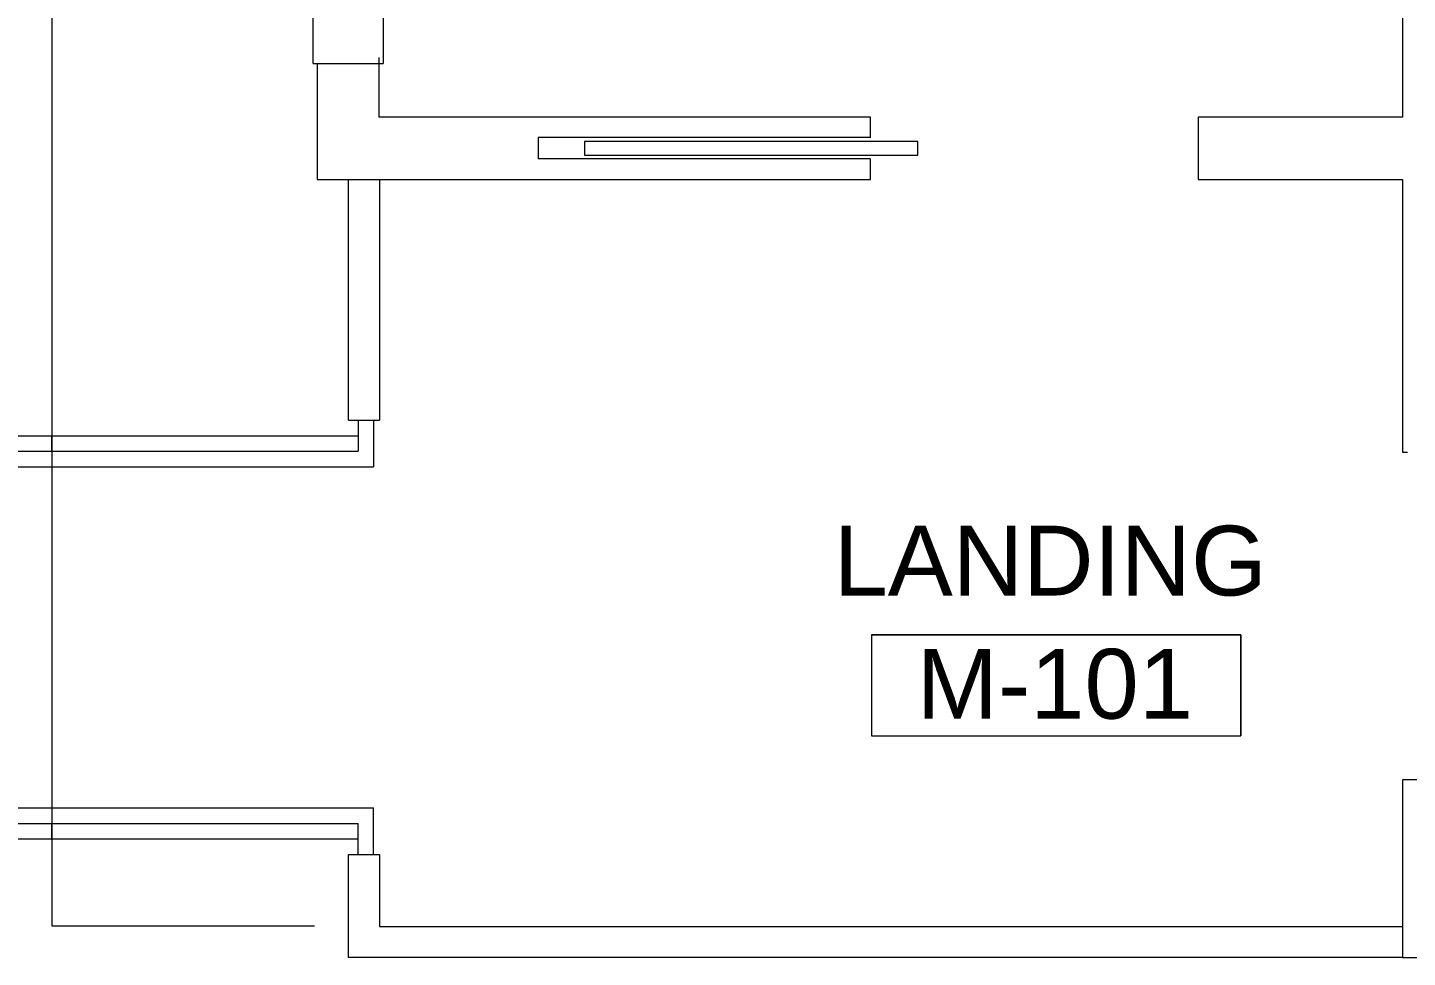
# Model space of a CAD drawing. Header units: inches. Extents: x 1135 to 11974, y 1600 to 2477.
# Drawn here: x 1271.8 to 1449.8, y 1908.3 to 2028.1 of the extents above; entities that cross this region are included whole.
import ezdxf

# ---------------------------------------------------------------- set-up
doc = ezdxf.new("R2010")
doc.units = ezdxf.units.IN
doc.header["$MEASUREMENT"] = 0
for name, color, linetype, lineweight in [('A-AREA-IDEN', 1, 'Continuous', 20), ('A-DETL-THIN', 8, 'Continuous', 9), ('A-DOOR', 8, 'Continuous', 9), ('A-FLOR-HRAL', 8, 'Continuous', 9), ('A-GLAZ', 8, 'Continuous', 9), ('A-WALL', 47, 'Continuous', 13), ('S-STRS', 8, 'Continuous', 9)]:
    doc.layers.add(name, color=color, linetype=linetype, lineweight=lineweight)
doc.styles.add('Arial_1', font='arial.ttf', dxfattribs={"height": 9})

# ---------------------------------------------------------------- blocks, each defined once
blk = doc.blocks.new('Fixed Glass - Adjustable Sill - Instance-4083080-MEZ - Tel_Data_Elec Plan')
at = {"layer": 'A-GLAZ'}
for p, q in [((-61.5, 4.5), (-61.5, -4.5)), ((-61.5, 4.5), (58.5, 4.5)), ((-61.5, 4), (-60.75, 4)), ((58.5, 4), (57.75, 4)), ((58.5, -4.5), (58.5, 4.5)), ((58.5, -4.5), (-61.5, -4.5))]:
    blk.add_line(p, q, dxfattribs=at)
blk = doc.blocks.new('DOOR-SNGL-POCKET DOOR_FOX_ - 4080 - SNGL - POCKET DOOR 2-4083079-MEZ - Tel_Data_Elec Plan')
at = {"layer": 'A-DOOR'}
for p, q in [((58, 0.875), (15, 0.875)), ((15, 0.875), (15, -0.875)), ((21.125, 1.375), (64, 1.375)), ((58, -0.875), (58, 0.875)), ((64, -1.375), (64, 1.375)), ((15, -0.875), (58, -0.875)), ((21.125, -1.375), (64, -1.375))]:
    blk.add_line(p, q, dxfattribs=at)
blk = doc.blocks.new('Railing - Railing-4176369-MEZ - Tel_Data_Elec Plan')
at = {"layer": 'A-FLOR-HRAL'}
for p, q in [((1137.4, 2075.6), (1139.4, 2075.6)), ((1137.4, 2075.6), (1137.4, 1987.6)), ((1139.4, 2075.6), (1139.4, 1987.6)), ((1137.4, 1987.6), (1137.4, 1925.52)), ((1139.4, 1987.6), (1139.4, 1927.52)), ((1139.4, 1927.52), (1197.98, 1927.52)), ((1197.98, 1927.52), (1274.98, 1927.52)), ((1274.98, 1927.52), (1274.98, 1925.52)), ((1137.4, 1925.52), (1197.98, 1925.52)), ((1197.98, 1925.52), (1274.98, 1925.52))]:
    blk.add_line(p, q, dxfattribs=at)
blk = doc.blocks.new('Railing - Railing-4176373-MEZ - Tel_Data_Elec Plan')
at = {"layer": 'A-FLOR-HRAL'}
for p, q in [((1183.4, 2075.6), (1185.4, 2075.6)), ((1183.4, 2075.6), (1183.4, 1987.6)), ((1185.4, 2075.6), (1185.4, 1987.6)), ((1183.4, 1987.6), (1183.4, 1971.52)), ((1185.4, 1987.6), (1185.4, 1973.52)), ((1185.4, 1973.52), (1197.98, 1973.52)), ((1197.98, 1973.52), (1274.98, 1973.52)), ((1274.98, 1973.52), (1274.98, 1971.52)), ((1183.4, 1971.52), (1197.98, 1971.52)), ((1197.98, 1971.52), (1274.98, 1971.52))]:
    blk.add_line(p, q, dxfattribs=at)
blk = doc.blocks.new('FORM Room Tag - Name _ Number-2260771-MEZ - Tel_Data_Elec Plan')
at = {"layer": 'A-AREA-IDEN'}
for p, q in [((-0.2444, -0.0231), (-0.2444, -0.1589)), ((-0.2444, -0.0231), (0.2515, -0.0231)), ((0.2515, -0.0231), (-0.2444, -0.0231)), ((-0.2444, -0.0231), (-0.2444, -0.1589)), ((0.2515, -0.0231), (0.2515, -0.1589)), ((0.2515, -0.1589), (0.2515, -0.0231)), ((-0.2444, -0.1589), (0.2515, -0.1589)), ((-0.2444, -0.1589), (0.2515, -0.1589))]:
    blk.add_line(p, q, dxfattribs=at)

msp = doc.modelspace()

# ---------------------------------------------------------------- linework, layer by layer
at = {"layer": 'A-DETL-THIN'}
for p, q in [((1274.98, 2161.5), (1274.98, 1912.32)), ((1314.46, 1977.52), (1314.46, 1973.52)), ((1316.46, 1977.52), (1316.46, 1971.52)), ((1274.98, 1975.52), (1314.46, 1975.52)), ((1274.98, 1973.52), (1314.46, 1973.52)), ((1274.98, 1971.52), (1316.46, 1971.52)), ((1274.98, 1927.52), (1316.46, 1927.52)), ((1316.46, 1921.52), (1316.46, 1927.52)), ((1274.98, 1925.52), (1314.46, 1925.52)), ((1314.46, 1921.52), (1314.46, 1925.52)), ((1274.98, 1923.52), (1314.46, 1923.52)), ((1274.98, 1912.32), (1308.83, 1912.32))]:
    msp.add_line(p, q, dxfattribs=at)
at = {"layer": 'A-WALL'}
for p, q in [((1449.18, 2160.57), (1449.18, 2016.57)), ((1309.18, 2023.51), (1309.18, 2008.57)), ((1317.18, 2016.57), (1317.18, 2023.51)), ((1380.55, 2016.57), (1317.18, 2016.57)), ((1380.55, 2013.94), (1380.55, 2016.57)), ((1449.18, 2016.57), (1422.8, 2016.57)), ((1422.8, 2016.57), (1422.8, 2008.57)), ((1380.55, 2008.57), (1380.55, 2011.19)), ((1309.18, 2008.57), (1380.55, 2008.57)), ((1313.21, 1977.52), (1313.21, 2008.57)), ((1317.21, 2008.57), (1317.21, 1977.52)), ((1422.8, 2008.57), (1449.18, 2008.57)), ((1449.18, 2008.57), (1449.18, 1973.38)), ((1313.21, 1977.52), (1317.21, 1977.52)), ((1449.18, 1973.38), (1449.8, 1973.38)), ((1449.18, 1931.13), (1449.18, 1908.25)), ((1453.18, 1931.13), (1449.18, 1931.13)), ((1313.21, 1908.25), (1313.21, 1921.52)), ((1313.21, 1921.52), (1317.21, 1921.52)), ((1317.21, 1921.52), (1317.21, 1912.25)), ((1317.21, 1912.25), (1449.18, 1912.25)), ((1449.18, 1908.25), (1313.21, 1908.25)), ((1449.18, 1908.25), (1764.71, 1908.25))]:
    msp.add_line(p, q, dxfattribs=at)
at = {"layer": 'S-STRS'}
for p, q in [((1187.4, 1975.52), (1274.98, 1975.52)), ((1274.98, 1973.52), (1274.98, 1975.52)), ((1274.98, 1971.52), (1274.98, 1927.52)), ((1274.98, 1923.52), (1274.98, 1925.52)), ((1186.34, 1923.52), (1274.98, 1923.52))]:
    msp.add_line(p, q, dxfattribs=at)

# ---------------------------------------------------------------- block references
at = {"layer": 'A-AREA-IDEN', "xscale": 95.99999999999994, "yscale": 95.99999999999994, "zscale": 95.99999999999994}
msp.add_blockref('FORM Room Tag - Name _ Number-2260771-MEZ - Tel_Data_Elec Plan', (1404.16, 1952.07), dxfattribs=at)
at = {"layer": 'A-DOOR', "rotation": 180}
msp.add_blockref('DOOR-SNGL-POCKET DOOR_FOX_ - 4080 - SNGL - POCKET DOOR 2-4083079-MEZ - Tel_Data_Elec Plan', (1401.68, 2012.57), dxfattribs=at)
at = {"layer": 'A-FLOR-HRAL'}
for name in ['Railing - Railing-4176369-MEZ - Tel_Data_Elec Plan', 'Railing - Railing-4176373-MEZ - Tel_Data_Elec Plan']:
    msp.add_blockref(name, (0, 0), dxfattribs=at)
at = {"layer": 'A-GLAZ', "rotation": 270}
msp.add_blockref('Fixed Glass - Adjustable Sill - Instance-4083080-MEZ - Tel_Data_Elec Plan', (1313.18, 2082.01), dxfattribs=at)

# ---------------------------------------------------------------- texts
at = {"layer": 'A-AREA-IDEN', "char_height": 9, "attachment_point": 1, "style": 'Arial_1'}
for s, insert, width in [('LANDING', (1375.79, 1963.91), 68.478), ('M-101', (1386.51, 1948.03), 43.632)]:
    msp.add_mtext(s, dxfattribs=dict(at, insert=insert, width=width))

doc.saveas('drawing.dxf')
